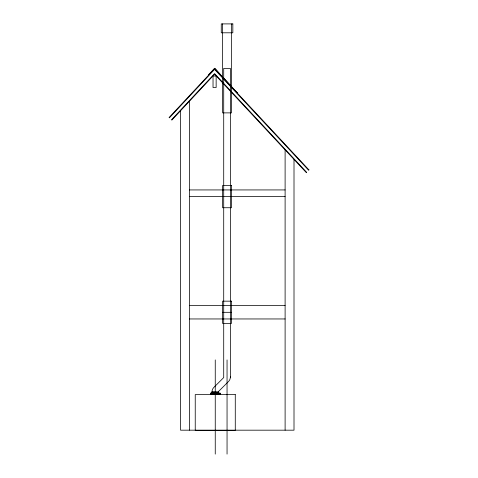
<?xml version="1.0" encoding="UTF-8"?>
<svg xmlns="http://www.w3.org/2000/svg" width="478" height="478" viewBox="0 0 478 478"><rect width="100%" height="100%" fill="white"/><g stroke="black" fill="none" stroke-linecap="round" stroke-linejoin="round"><path stroke-width="0.72" d="M230.378 377.387L230.384 376.3M218.476 392.097L212.011 391.948L212.011 393.077L218.506 393.077L218.506 391.5L228.472 381.534A6.495 6.495 0 0 0 230.378 376.939M215.112 68.981L237.68 93.318L214.592 68.39M189.455 189.933L285.109 189.933M189.455 196.607L285.109 196.607M189.455 305.609L285.109 305.609M222.599 312.313L231.495 312.313M189.455 318.957L285.109 318.957M294.006 159.425L294.006 430.182L180.553 430.182L180.553 110.759M285.109 149.883L285.109 430.182M231.495 23.9L231.495 112.88L222.599 112.88L222.599 23.9M230.384 376.742L230.384 68.39L223.71 68.39L223.71 377.554L213.911 387.353A6.495 6.495 0 0 0 212.011 391.948M227.05 359.916L227.05 454.1M220.657 74.897L214.592 68.258L208.522 74.765M220.149 394.589L220.149 393.257L210.362 393.257L210.362 394.589M218.595 393.167L218.595 392.074L211.921 392.074L211.921 393.167M215.255 359.916L215.255 454.1M189.455 95.672L189.455 96.323M189.455 101.217L189.455 430.182M308.925 169.875L308.627 170.21L214.264 69.065L169.075 117.528L169.403 117.827L214.897 69.041L308.925 169.875M214.287 73.935L171.512 119.799L171.841 120.103L214.897 73.935L306.685 172.367L306.38 172.695L214.287 73.935M232.834 23.9L221.266 23.9L221.266 32.797L232.834 32.797L232.834 23.9M216.146 75.996L213.033 75.996L213.033 87.522L216.146 87.522L216.146 75.996M231.495 185.458L222.599 185.458L222.599 207.733L231.495 207.733L231.495 185.458M231.495 301.164L222.599 301.164L222.599 323.433L231.495 323.433L231.495 301.164M220.065 393.167L210.451 393.167L210.451 394.452L220.065 394.452L220.065 393.167M235.278 394.589L195.239 394.589L195.239 430.331L235.278 430.331L235.278 394.589"/></g></svg>
